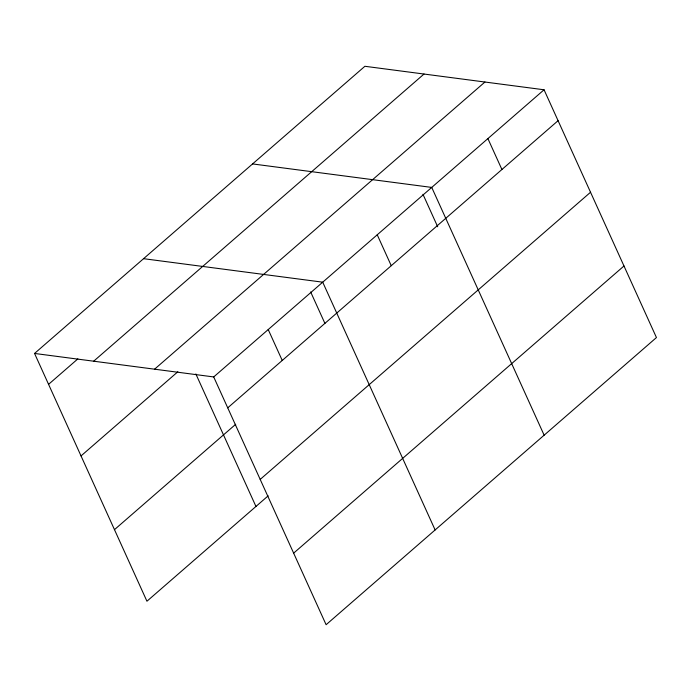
<?xml version="1.0" encoding="UTF-8"?>
<svg xmlns="http://www.w3.org/2000/svg" width="691" height="691" viewBox="0 0 691 691"><rect width="100%" height="100%" fill="white"/><g stroke="black" fill="none" stroke-linecap="round" stroke-linejoin="round"><path stroke-width="1.04" d="M34.55 353.447L364.891 66.284L544.059 89.778L656.45 337.554L326.109 624.716L213.709 376.94L34.55 353.447L146.941 601.222L268.16 495.844M48.569 384.351L77.858 358.888M93.674 361.194L424.015 74.041M154.585 369.184L484.935 82.03M81.037 455.913L177.846 371.758M213.709 376.94L544.059 89.778M227.728 407.845L558.078 120.683M114.481 529.652L235.7 424.283M260.196 479.407L590.537 192.253M293.64 553.145L623.982 265.992M252.578 163.922L431.737 187.416L544.137 435.192M143.564 258.684L322.723 282.178L435.123 529.954M487.898 138.597L501.916 169.502M422.97 194.318L437.688 226.76M377.234 234.793L391.253 265.698M310.656 291.956L324.925 323.414M268.22 329.555L282.239 360.46M195.847 373.935L255.955 506.46"/></g></svg>
